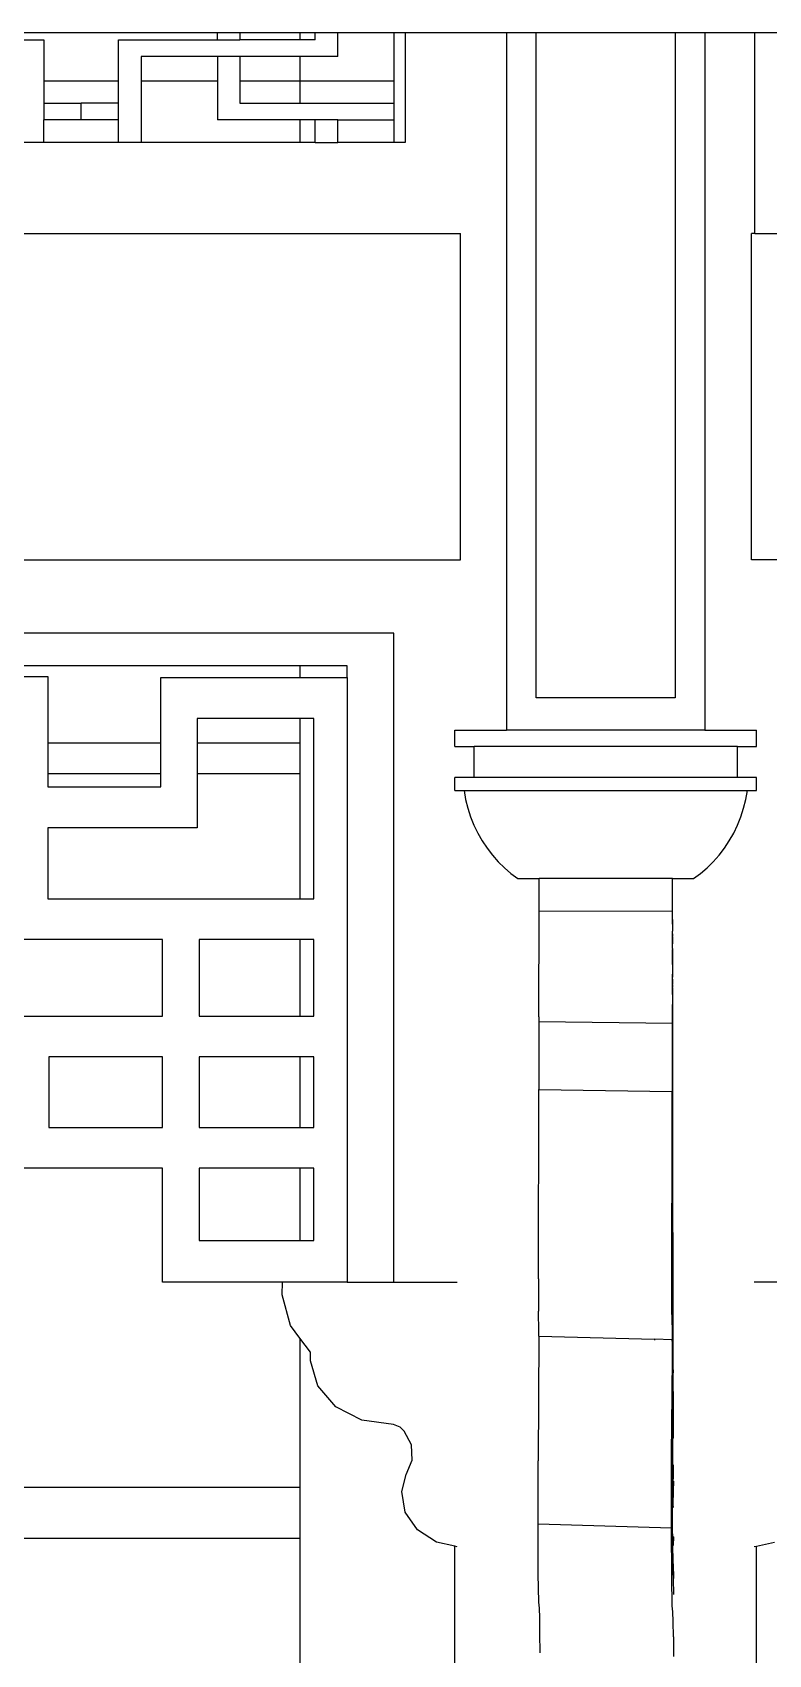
# Model space of a CAD drawing. Extents: x -24961 to 905641, y -154323 to 635957.
# Drawn here: x 418016 to 418738, y -117166 to -115574 of the extents above; entities that cross this region are included whole.
import ezdxf

# ---------------------------------------------------------------- set-up
doc = ezdxf.new("R2010")
doc.units = 0
doc.header["$LTSCALE"] = 1000
doc.header["$MEASUREMENT"] = 0
doc.layers.add('窗', color=154, linetype='Continuous')

msp = doc.modelspace()

# ---------------------------------------------------------------- linework, layer by layer
for p, q in [((417929.8, -115574.5), (418197.2, -115574.5)), ((417929.8, -115581.6), (418026.8, -115581.6)), ((418026.8, -115581.6), (418026.8, -115621.9)), ((418100.3, -115581.6), (418197.2, -115581.6)), ((418100.3, -115621.9), (418100.3, -115581.6)), ((418197.2, -115581.6), (418197.2, -115574.5)), ((418197.2, -115574.5), (418219.3, -115574.5)), ((418197.2, -115581.6), (418219.3, -115581.6)), ((418219.3, -115574.5), (418219.3, -115581.6)), ((418219.3, -115574.5), (418278.2, -115574.5)), ((418278.2, -115581.6), (418219.3, -115581.6)), ((418278.2, -115574.5), (418278.2, -115581.6)), ((418278.2, -115574.5), (418293.2, -115574.5)), ((418293.2, -115581.6), (418278.2, -115581.6)), ((418293.2, -115581.6), (418293.2, -115574.5)), ((418293.2, -115574.5), (418315.3, -115574.5)), ((418315.3, -115598.1), (418315.3, -115574.5)), ((418315.3, -115574.5), (418370.8, -115574.5)), ((418370.8, -115621.9), (418370.8, -115574.5)), ((418370.8, -115574.5), (418381.4, -115574.5)), ((418381.4, -115574.5), (418381.4, -115682.4)), ((418381.4, -115574.5), (418480.9, -115574.5)), ((418480.9, -115574.5), (418510.1, -115574.5)), ((418480.9, -115574.5), (418480.9, -116259.1)), ((418510.1, -116227.5), (418510.1, -115574.5)), ((418510.1, -115574.5), (418646.4, -115574.5)), ((418646.4, -115574.5), (418646.4, -116227.5)), ((418646.4, -115574.5), (418675.6, -115574.5)), ((418675.6, -115574.5), (418724.4, -115574.5)), ((418675.6, -115574.5), (418675.6, -116259.1)), ((418724.4, -115771.9), (418724.4, -115574.5)), ((418724.4, -115574.5), (418780, -115574.5)), ((418197.2, -115598.1), (418122.4, -115598.1)), ((418122.4, -115598.1), (418122.4, -115621.9)), ((418219.3, -115598.1), (418197.2, -115598.1)), ((418197.2, -115598.1), (418197.2, -115621.9)), ((418278.2, -115598.1), (418219.3, -115598.1)), ((418219.3, -115598.1), (418219.3, -115621.9)), ((418315.3, -115598.1), (418278.2, -115598.1)), ((418278.2, -115598.1), (418278.2, -115621.9)), ((418026.8, -115621.9), (418100.3, -115621.9)), ((418026.8, -115621.9), (418026.8, -115643.7)), ((418100.3, -115643.7), (418100.3, -115621.9)), ((418122.4, -115621.9), (418197.2, -115621.9)), ((418122.4, -115621.9), (418122.4, -115682.4)), ((418197.2, -115621.9), (418197.2, -115660.2)), ((418219.3, -115621.9), (418278.2, -115621.9)), ((418219.3, -115621.9), (418219.3, -115643.7)), ((418278.2, -115621.9), (418370.8, -115621.9)), ((418278.2, -115621.9), (418278.2, -115643.7)), ((418370.8, -115643.7), (418370.8, -115621.9)), ((418026.8, -115643.7), (418026.8, -115660.2)), ((418026.8, -115643.7), (418063.5, -115643.7)), ((418100.3, -115643.7), (418063.5, -115643.7)), ((418063.5, -115660.2), (418063.5, -115643.7)), ((418100.3, -115660.2), (418100.3, -115643.7)), ((418219.3, -115643.7), (418278.2, -115643.7)), ((418278.2, -115643.7), (418370.8, -115643.7)), ((418370.8, -115660.2), (418370.8, -115643.7)), ((418026.8, -115682.4), (418026.8, -115660.2)), ((418063.5, -115660.2), (418026.8, -115660.2)), ((418100.3, -115660.2), (418063.5, -115660.2)), ((418100.3, -115682.4), (418100.3, -115660.2)), ((418278.2, -115660.2), (418197.2, -115660.2)), ((418278.2, -115660.2), (418278.2, -115682.4)), ((418293.2, -115660.2), (418278.2, -115660.2)), ((418293.2, -115682.4), (418293.2, -115660.2)), ((418315.3, -115660.2), (418293.2, -115660.2)), ((418315.3, -115660.2), (418370.8, -115660.2)), ((418315.3, -115682.4), (418315.3, -115660.2)), ((418370.8, -115682.4), (418370.8, -115660.2)), ((418026.8, -115682.4), (418004.7, -115682.4)), ((418100.3, -115682.4), (418026.8, -115682.4)), ((418122.4, -115682.4), (418100.3, -115682.4)), ((418278.2, -115682.4), (418122.4, -115682.4)), ((418293.2, -115682.4), (418278.2, -115682.4)), ((418293.2, -115682.4), (418315.3, -115682.4)), ((418370.8, -115682.4), (418315.3, -115682.4)), ((418381.4, -115682.4), (418370.8, -115682.4)), ((414474.4, -115771.9), (418435.7, -115771.9)), ((418435.7, -116091.9), (418435.7, -115771.9)), ((418721.2, -116091.9), (418721.2, -115771.9)), ((418724.4, -115771.9), (418721.2, -115771.9)), ((418724.4, -115771.9), (422685.7, -115771.9)), ((416453.2, -116091.9), (418435.7, -116091.9)), ((420703.2, -116091.9), (418721.2, -116091.9)), ((418370.4, -116163.9), (416453.2, -116163.9)), ((418370.4, -116800.6), (418370.4, -116163.9)), ((418278.2, -116195.9), (416666.8, -116195.9)), ((417676.2, -116206.6), (418030.8, -116206.6)), ((418030.8, -116206.6), (418030.8, -116271.9)), ((418141.6, -116207.5), (418278.2, -116207.5)), ((418141.6, -116271.9), (418141.6, -116207.5)), ((418278.2, -116195.9), (418278.2, -116207.5)), ((418324.5, -116195.9), (418278.2, -116195.9)), ((418278.2, -116207.5), (418324.5, -116207.5)), ((418324.5, -116207.5), (418324.5, -116195.9)), ((418324.5, -116207.5), (418324.5, -116800.6)), ((418646.4, -116227.5), (418510.1, -116227.5)), ((418278.2, -116247.5), (418177.5, -116247.5)), ((418177.5, -116247.5), (418177.5, -116271.9)), ((418291.9, -116247.5), (418278.2, -116247.5)), ((418278.2, -116247.5), (418278.2, -116271.9)), ((418291.9, -116424.6), (418291.9, -116247.5)), ((418141.6, -116271.9), (418030.8, -116271.9)), ((418030.8, -116271.9), (418030.8, -116301.9)), ((418141.6, -116301.9), (418141.6, -116271.9)), ((418278.2, -116271.9), (418177.5, -116271.9)), ((418177.5, -116271.9), (418177.5, -116301.9)), ((418278.2, -116271.9), (418278.2, -116301.9)), ((418430.3, -116275.1), (418430.3, -116259.1)), ((418430.3, -116259.1), (418480.9, -116259.1)), ((418675.6, -116259.1), (418480.9, -116259.1)), ((418675.6, -116259.1), (418726.2, -116259.1)), ((418726.2, -116275.1), (418726.2, -116259.1)), ((418430.3, -116275.1), (418449.1, -116275.1)), ((418449.1, -116305.5), (418449.1, -116275.1)), ((418707.4, -116275.1), (418449.1, -116275.1)), ((418707.4, -116305.5), (418707.4, -116275.1)), ((418707.4, -116275.1), (418726.2, -116275.1)), ((418141.6, -116301.9), (418030.8, -116301.9)), ((418030.8, -116301.9), (418030.8, -116314.8)), ((418141.6, -116314.8), (418141.6, -116301.9)), ((418278.2, -116301.9), (418177.5, -116301.9)), ((418177.5, -116301.9), (418177.5, -116354.8)), ((418278.2, -116301.9), (418278.2, -116424.6)), ((418449.1, -116305.5), (418430.3, -116305.5)), ((418430.3, -116318.3), (418430.3, -116305.5)), ((418707.4, -116305.5), (418449.1, -116305.5)), ((418726.2, -116305.5), (418707.4, -116305.5)), ((418726.2, -116318.3), (418726.2, -116305.5)), ((418030.8, -116314.8), (418141.6, -116314.8)), ((418430.3, -116318.3), (418439.2, -116318.3)), ((418439.2, -116318.3), (418440.8, -116327)), ((418439.2, -116318.3), (418717.2, -116318.3)), ((418715.7, -116327), (418717.2, -116318.3)), ((418717.2, -116318.3), (418726.2, -116318.3)), ((418440.8, -116327), (418443, -116335.6)), ((418443, -116335.6), (418445.7, -116344)), ((418710.8, -116344), (418713.5, -116335.6)), ((418713.5, -116335.6), (418715.7, -116327)), ((418445.7, -116344), (418448.9, -116352.2)), ((418448.9, -116352.2), (418452.7, -116360.1)), ((418703.8, -116360.1), (418707.5, -116352.2)), ((418707.5, -116352.2), (418710.8, -116344)), ((418030.8, -116354.8), (418030.8, -116424.6)), ((418177.5, -116354.8), (418030.8, -116354.8)), ((418452.7, -116360.1), (418457, -116367.7)), ((418457, -116367.7), (418461.8, -116374.9)), ((418694.7, -116374.9), (418699.5, -116367.7)), ((418699.5, -116367.7), (418703.8, -116360.1)), ((418461.8, -116374.9), (418467, -116381.8)), ((418467, -116381.8), (418472.7, -116388.2)), ((418683.8, -116388.2), (418689.5, -116381.8)), ((418689.5, -116381.8), (418694.7, -116374.9)), ((418472.7, -116388.2), (418478.8, -116394.2)), ((418478.8, -116394.2), (418485.2, -116399.7)), ((418485.2, -116399.7), (418492, -116404.7)), ((418664.4, -116404.7), (418671.2, -116399.7)), ((418671.2, -116399.7), (418677.7, -116394.2)), ((418677.7, -116394.2), (418683.8, -116388.2)), ((418492, -116404.7), (418512.8, -116404.7)), ((418643.7, -116404.7), (418512.8, -116404.7)), ((418512.8, -116436.6), (418512.8, -116404.7)), ((418643.7, -116404.7), (418664.4, -116404.7)), ((418643.7, -116435.9), (418643.7, -116404.7)), ((418030.8, -116424.6), (418278.2, -116424.6)), ((418278.2, -116424.6), (418291.9, -116424.6)), ((418512.7, -116540.5), (418512.8, -116436.6)), ((418643.7, -116437), (418512.8, -116436.6)), ((418643.7, -116436.7), (418643.7, -116435.9)), ((418643.7, -116437), (418643.7, -116436.7)), ((418643.7, -116444.8), (418643.7, -116437)), ((418643.7, -116444.8), (418643.7, -116445.1)), ((418643.7, -116445.1), (418643.7, -116455.2)), ((418643.7, -116449.5), (418643.7, -116445.1)), ((418143.4, -116464.6), (417994.9, -116464.6)), ((418143.4, -116539.6), (418143.4, -116464.6)), ((418179.4, -116464.6), (418179.4, -116539.6)), ((418278.2, -116464.6), (418179.4, -116464.6)), ((418278.2, -116464.6), (418278.2, -116539.6)), ((418291.9, -116464.6), (418278.2, -116464.6)), ((418291.9, -116539.6), (418291.9, -116464.6)), ((418643.7, -116449.5), (418643.7, -116456.3)), ((418643.7, -116455.3), (418643.7, -116455.2)), ((418643.7, -116455.3), (418643.7, -116456.3)), ((418643.7, -116456.3), (418643.7, -116456.3)), ((418643.7, -116457.1), (418643.7, -116456.3)), ((418643.7, -116458.3), (418643.7, -116456.3)), ((418643.7, -116458.9), (418643.7, -116457.1)), ((418643.7, -116458.5), (418643.7, -116458.3)), ((418643.7, -116458.9), (418643.7, -116458.5)), ((418643.7, -116458.9), (418643.7, -116458.9)), ((418643.7, -116458.9), (418643.7, -116461.7)), ((418643.7, -116461.7), (418643.7, -116458.9)), ((418643.7, -116461.7), (418643.7, -116461.7)), ((418643.7, -116468.7), (418643.7, -116461.7)), ((418643.7, -116462.3), (418643.7, -116461.7)), ((418643.7, -116462.3), (418643.7, -116468.7)), ((418643.6, -116473.2), (418643.7, -116471.2)), ((418643.6, -116473.2), (418643.7, -116473.2)), ((418643.6, -116473.2), (418643.7, -116474.4)), ((418643.6, -116480), (418643.7, -116474.4)), ((418643.6, -116480), (418643.7, -116480)), ((418643.7, -116482.3), (418643.6, -116480)), ((418643.7, -116468.7), (418643.7, -116468.7)), ((418643.7, -116473.2), (418643.7, -116468.7)), ((418643.7, -116469.2), (418643.7, -116468.7)), ((418643.7, -116471.2), (418643.7, -116469.2)), ((418643.7, -116473.2), (418643.7, -116474.9)), ((418643.7, -116474.9), (418643.7, -116480)), ((418643.7, -116480), (418643.7, -116486.8)), ((418643.6, -116486.3), (418643.7, -116484.9)), ((418643.6, -116486.8), (418643.6, -116486.3)), ((418643.6, -116486.8), (418643.7, -116486.8)), ((418643.7, -116486.8), (418643.6, -116486.8)), ((418643.6, -116489.2), (418643.6, -116497.6)), ((418643.7, -116489.2), (418643.6, -116489.2)), ((418643.7, -116483.7), (418643.7, -116482.3)), ((418643.7, -116484.9), (418643.7, -116483.7)), ((418643.7, -116489.2), (418643.7, -116486.8)), ((418643.7, -116486.8), (418643.7, -116494.8)), ((418643.7, -116494.8), (418643.7, -116495)), ((418643.7, -116495), (418643.7, -116497.6)), ((418643.7, -116495), (418643.7, -116498.4)), ((418643.7, -116497.6), (418643.6, -116497.6)), ((418643.6, -116497.6), (418643.6, -116498.4)), ((418643.7, -116498.4), (418643.6, -116498.4)), ((418643.6, -116498.4), (418643.6, -116500)), ((418643.6, -116500), (418643.7, -116500)), ((418643.6, -116501.5), (418643.6, -116500)), ((418643.7, -116500), (418643.6, -116501.5)), ((418643.6, -116503.5), (418643.6, -116501.5)), ((418643.6, -116503.5), (418643.6, -116503.7)), ((418643.7, -116503.7), (418643.6, -116503.7)), ((418643.6, -116503.7), (418643.6, -116508.4)), ((418643.7, -116503.7), (418643.6, -116508.4)), ((418643.6, -116510.1), (418643.6, -116508.4)), ((418643.6, -116510.1), (418643.7, -116510.4)), ((418643.6, -116511.7), (418643.7, -116510.4)), ((418643.7, -116510.4), (418643.6, -116511.7)), ((418643.6, -116511.7), (418643.6, -116511.7)), ((418643.6, -116512.1), (418643.6, -116511.7)), ((418643.6, -116512.1), (418643.6, -116511.7)), ((418643.6, -116513.2), (418643.6, -116512.1)), ((418643.7, -116497.6), (418643.7, -116500)), ((418643.7, -116498.9), (418643.7, -116498.4)), ((418643.7, -116500), (418643.7, -116498.9)), ((418643.7, -116500.8), (418643.7, -116500)), ((418643.7, -116500), (418643.7, -116500)), ((418643.7, -116503.7), (418643.7, -116500)), ((418643.7, -116503.7), (418643.7, -116500.8)), ((418643.7, -116503.7), (418643.7, -116503.7)), ((418643.7, -116508.9), (418643.7, -116503.7)), ((418643.7, -116508.9), (418643.7, -116503.7)), ((418643.7, -116508.9), (418643.7, -116506.4)), ((418643.7, -116508.9), (418643.7, -116510.8)), ((418643.7, -116510.8), (418643.7, -116511.2)), ((418643.7, -116511.4), (418643.7, -116511.2)), ((418643.7, -116512), (418643.7, -116511.4)), ((418643.7, -116517), (418643.7, -116512)), ((418643.8, -116512.4), (418643.7, -116512)), ((418643.8, -116512.4), (418643.7, -116517)), ((418643.6, -116517), (418643.6, -116513.2)), ((418643.6, -116513.2), (418643.7, -116517)), ((418643.6, -116518.6), (418643.6, -116517)), ((418643.6, -116517), (418643.7, -116517)), ((418643.6, -116518.6), (418643.6, -116520.7)), ((418643.6, -116518.6), (418643.7, -116518.6)), ((418643.6, -116520.7), (418643.6, -116521)), ((418643.6, -116521), (418643.6, -116525.9)), ((418643.6, -116525.9), (418643.6, -116530.1)), ((418643.7, -116517), (418643.7, -116517)), ((418643.7, -116518.6), (418643.7, -116517)), ((418643.7, -116517), (418643.7, -116518.6)), ((418643.7, -116518.6), (418643.7, -116521.8)), ((418643.7, -116518.6), (418643.7, -116518.6)), ((418643.7, -116518.6), (418643.7, -116530.6)), ((418643.7, -116521.8), (418643.8, -116528.3)), ((418643.7, -116530.6), (418643.8, -116528.3)), ((417877.9, -116539.6), (418143.4, -116539.6)), ((418179.4, -116539.6), (418278.2, -116539.6)), ((418278.2, -116539.6), (418291.9, -116539.6)), ((418512.7, -116540.5), (418512.7, -116545.4)), ((418643.6, -116530.1), (418643.6, -116530.6)), ((418643.6, -116531.3), (418643.6, -116530.6)), ((418643.6, -116530.6), (418643.7, -116530.6)), ((418643.6, -116534.7), (418643.6, -116531.3)), ((418643.6, -116535.4), (418643.6, -116534.7)), ((418643.6, -116541.9), (418643.6, -116535.4)), ((418643.6, -116546.9), (418643.6, -116541.9)), ((418643.7, -116530.6), (418643.7, -116530.6)), ((418643.7, -116530.6), (418643.7, -116551.8)), ((418643.7, -116534), (418643.7, -116530.6)), ((418643.8, -116565.4), (418643.7, -116534)), ((418643.7, -116579.1), (418643.7, -116534)), ((418512.7, -116545.4), (418512.6, -116611.6)), ((418643.6, -116546.9), (418512.7, -116545.4)), ((418643.6, -116546.9), (418643.6, -116551.8)), ((418643.6, -116551.8), (418643.7, -116551.8)), ((418643.6, -116551.8), (418643.6, -116569.9)), ((418643.6, -116583.3), (418643.7, -116551.8)), ((418643.7, -116551.8), (418643.7, -116556.1)), ((418643.7, -116579.1), (418643.7, -116556.1)), ((418643.6, -116569.9), (418643.5, -116613.6)), ((418643.6, -116569.9), (418643.6, -116587.8)), ((418643.8, -116603.5), (418643.8, -116565.4)), ((418644.1, -116722.4), (418643.8, -116565.4)), ((418031.7, -116579.6), (418031.7, -116648.9)), ((418143.4, -116579.6), (418031.7, -116579.6)), ((418143.4, -116648.9), (418143.4, -116579.6)), ((418179.4, -116579.6), (418179.4, -116648.9)), ((418278.2, -116579.6), (418179.4, -116579.6)), ((418278.2, -116579.6), (418278.2, -116648.9)), ((418291.9, -116579.6), (418278.2, -116579.6)), ((418291.9, -116648.9), (418291.9, -116579.6)), ((418643.6, -116583.3), (418643.6, -116587.8)), ((418643.6, -116587.8), (418643.6, -116589)), ((418643.6, -116587.8), (418643.6, -116587.8)), ((418643.6, -116587.8), (418643.6, -116589)), ((418643.6, -116589), (418643.6, -116589.4)), ((418643.6, -116589.4), (418643.6, -116592.5)), ((418643.8, -116603.5), (418643.7, -116579.1)), ((418643.7, -116592.5), (418643.6, -116592.5)), ((418643.6, -116592.5), (418643.6, -116592.5)), ((418643.6, -116592.5), (418643.6, -116592.8)), ((418643.6, -116592.8), (418643.6, -116598.7)), ((418643.7, -116596.6), (418643.6, -116608.3)), ((418643.6, -116600.4), (418643.6, -116598.7)), ((418643.6, -116603.2), (418643.6, -116600.4)), ((418643.6, -116603.5), (418643.6, -116603.2)), ((418643.6, -116603.5), (418643.7, -116603.5)), ((418643.6, -116608.3), (418643.6, -116603.5)), ((418643.6, -116608.3), (418643.6, -116608.3)), ((418643.6, -116608.3), (418643.7, -116608.3)), ((418643.6, -116608.3), (418643.6, -116609.4)), ((418643.6, -116611.7), (418643.7, -116608.3)), ((418643.6, -116609.8), (418643.6, -116608.3)), ((418643.7, -116600.9), (418643.7, -116592.5)), ((418643.7, -116592.5), (418643.7, -116596.6)), ((418643.7, -116603.5), (418643.7, -116600.9)), ((418643.7, -116603.5), (418643.8, -116603.5)), ((418643.7, -116613.4), (418643.7, -116603.5)), ((418643.7, -116608.3), (418643.7, -116613.4)), ((418643.8, -116603.5), (418643.8, -116603.5)), ((418643.8, -116614.4), (418643.8, -116603.5)), ((418643.9, -116666.8), (418643.8, -116603.5)), ((418512.3, -116797.6), (418512.6, -116611.6)), ((418512.6, -116611.6), (418643.5, -116613.6)), ((418643.5, -116632.7), (418643.5, -116613.6)), ((418643.6, -116609.4), (418643.6, -116611.7)), ((418643.6, -116611.7), (418643.6, -116609.8)), ((418643.6, -116611.7), (418643.6, -116611.8)), ((418643.6, -116611.7), (418643.6, -116611.7)), ((418643.6, -116614.4), (418643.6, -116611.7)), ((418643.7, -116612), (418643.6, -116611.8)), ((418643.7, -116612), (418643.6, -116612.1)), ((418643.7, -116614.4), (418643.6, -116612.1)), ((418643.6, -116614), (418643.6, -116612.1)), ((418643.6, -116614.4), (418643.6, -116614)), ((418643.6, -116614.4), (418643.6, -116614.4)), ((418643.6, -116614.4), (418643.7, -116614.4)), ((418643.7, -116614.8), (418643.6, -116614.4)), ((418643.6, -116614.4), (418643.6, -116616.7)), ((418643.6, -116615.3), (418643.7, -116614.8)), ((418643.7, -116616.7), (418643.6, -116615.3)), ((418643.6, -116616.7), (418643.6, -116615.3)), ((418643.6, -116616.7), (418643.6, -116616.7)), ((418643.6, -116616.7), (418643.7, -116616.7)), ((418643.6, -116616.7), (418643.6, -116617)), ((418643.6, -116616.7), (418643.6, -116622.8)), ((418643.6, -116617), (418643.7, -116617)), ((418643.6, -116617), (418643.6, -116622.8)), ((418643.6, -116622.8), (418643.6, -116622.8)), ((418643.6, -116622.8), (418643.7, -116622.9)), ((418643.6, -116622.8), (418643.6, -116624.4)), ((418643.6, -116622.8), (418643.6, -116624.7)), ((418643.7, -116624.3), (418643.6, -116625.7)), ((418643.7, -116613.4), (418643.7, -116614.4)), ((418643.7, -116614.8), (418643.7, -116614.4)), ((418643.7, -116616.7), (418643.7, -116614.4)), ((418643.7, -116614.4), (418643.7, -116614.4)), ((418643.7, -116614.4), (418643.8, -116614.4)), ((418643.8, -116620), (418643.7, -116616.7)), ((418643.7, -116616.8), (418643.7, -116616.7)), ((418643.7, -116616.7), (418643.7, -116616.7)), ((418643.7, -116616.7), (418643.8, -116616.7)), ((418643.7, -116617), (418643.7, -116616.8)), ((418643.8, -116620), (418643.7, -116626.2)), ((418643.7, -116622.9), (418643.7, -116623.4)), ((418643.7, -116623.4), (418643.7, -116624.1)), ((418643.7, -116624.1), (418643.7, -116624.3)), ((418643.7, -116624.3), (418643.7, -116628.1)), ((418643.7, -116628.4), (418643.7, -116624.3)), ((418643.8, -116614.8), (418643.8, -116614.4)), ((418643.8, -116616.7), (418643.8, -116614.8)), ((418643.8, -116614.8), (418643.8, -116616.7)), ((418643.8, -116622), (418643.8, -116616.7)), ((418643.8, -116622), (418643.8, -116620)), ((418643.8, -116629.4), (418643.8, -116622)), ((418643.5, -116632.7), (418643.4, -116643)), ((418643.6, -116631.2), (418643.5, -116631.2)), ((418643.5, -116643), (418643.5, -116632.7)), ((418643.6, -116633.2), (418643.5, -116633.2)), ((418643.6, -116624.7), (418643.6, -116624.4)), ((418643.6, -116624.7), (418643.6, -116624.7)), ((418643.6, -116624.7), (418643.6, -116624.7)), ((418643.6, -116624.9), (418643.6, -116624.7)), ((418643.6, -116624.7), (418643.6, -116626.7)), ((418643.6, -116625.7), (418643.6, -116624.9)), ((418643.6, -116625.8), (418643.6, -116625.7)), ((418643.6, -116625.9), (418643.6, -116625.8)), ((418643.6, -116626.1), (418643.6, -116625.9)), ((418643.6, -116626.5), (418643.6, -116626.1)), ((418643.6, -116626.5), (418643.6, -116627.9)), ((418643.6, -116626.7), (418643.6, -116627.9)), ((418643.6, -116627.9), (418643.6, -116628.4)), ((418643.6, -116628.4), (418643.7, -116628.4)), ((418643.6, -116628.4), (418643.6, -116628.8)), ((418643.7, -116628.4), (418643.6, -116628.9)), ((418643.6, -116628.8), (418643.6, -116630.5)), ((418643.6, -116628.9), (418643.6, -116628.8)), ((418643.6, -116630.5), (418643.6, -116628.9)), ((418643.6, -116630.5), (418643.6, -116630.7)), ((418643.6, -116631), (418643.6, -116630.7)), ((418643.6, -116630.7), (418643.6, -116631)), ((418643.6, -116631.2), (418643.6, -116631)), ((418643.6, -116631), (418643.7, -116631.2)), ((418643.6, -116631), (418643.6, -116631.2)), ((418643.6, -116631.2), (418643.6, -116631)), ((418643.7, -116631.2), (418643.6, -116631.2)), ((418643.6, -116631.7), (418643.6, -116631.2)), ((418643.6, -116633.2), (418643.6, -116631.2)), ((418643.7, -116631.3), (418643.6, -116631.7)), ((418643.6, -116631.7), (418643.6, -116631.7)), ((418643.6, -116632.5), (418643.6, -116631.7)), ((418643.6, -116631.7), (418643.6, -116632.5)), ((418643.6, -116632.5), (418643.6, -116632.9)), ((418643.6, -116632.9), (418643.6, -116633.2)), ((418643.6, -116633.2), (418643.7, -116633.4)), ((418643.6, -116643), (418643.6, -116633.2)), ((418643.7, -116635.4), (418643.6, -116637.9)), ((418643.6, -116637.9), (418643.7, -116637.9)), ((418643.6, -116637.9), (418643.6, -116638)), ((418643.6, -116638), (418643.7, -116638)), ((418643.6, -116640.6), (418643.7, -116638)), ((418643.6, -116638), (418643.6, -116642.4)), ((418643.7, -116626.2), (418643.7, -116628.4)), ((418643.7, -116628.1), (418643.7, -116628.4)), ((418643.7, -116628.4), (418643.7, -116628.4)), ((418643.7, -116631.2), (418643.7, -116628.4)), ((418643.7, -116631.2), (418643.7, -116631.3)), ((418643.8, -116643.7), (418643.7, -116631.2)), ((418643.7, -116631.2), (418643.7, -116631.2)), ((418643.7, -116633.4), (418643.7, -116635.4)), ((418643.7, -116635.4), (418643.7, -116637)), ((418643.7, -116637), (418643.7, -116637.9)), ((418643.7, -116637.9), (418643.7, -116638)), ((418643.7, -116637.9), (418643.7, -116637.9)), ((418643.8, -116629.4), (418643.8, -116629.5)), ((418643.8, -116631.2), (418643.8, -116629.5)), ((418031.7, -116648.9), (418143.4, -116648.9)), ((418179.4, -116648.9), (418278.2, -116648.9)), ((418278.2, -116648.9), (418291.9, -116648.9)), ((418643.2, -116832.6), (418643.5, -116645.1)), ((418643.2, -116800.8), (418643.4, -116645.1)), ((418643.5, -116643), (418643.4, -116643)), ((418643.4, -116643), (418643.4, -116645.1)), ((418643.5, -116645.1), (418643.4, -116645.1)), ((418643.6, -116643), (418643.5, -116643)), ((418643.5, -116645.1), (418643.5, -116643)), ((418643.6, -116645.1), (418643.5, -116645.1)), ((418643.5, -116647.4), (418643.6, -116645.1)), ((418643.5, -116647.4), (418643.5, -116647.4)), ((418643.6, -116652.5), (418643.5, -116647.4)), ((418643.6, -116652.5), (418643.5, -116652.5)), ((418643.6, -116640.6), (418643.7, -116641.1)), ((418643.6, -116642.4), (418643.7, -116641.1)), ((418643.6, -116642.4), (418643.7, -116642.4)), ((418643.6, -116642.4), (418643.6, -116643)), ((418643.6, -116643), (418643.6, -116642.4)), ((418643.6, -116643), (418643.6, -116643)), ((418643.6, -116643.8), (418643.6, -116643)), ((418643.6, -116643), (418643.6, -116645.1)), ((418643.6, -116643.8), (418643.7, -116643.8)), ((418643.6, -116644.5), (418643.6, -116643.8)), ((418643.6, -116644.7), (418643.6, -116644.5)), ((418643.6, -116644.7), (418643.6, -116645.1)), ((418643.6, -116644.7), (418643.6, -116645.1)), ((418643.6, -116645.1), (418643.6, -116645.1)), ((418643.6, -116645.1), (418643.6, -116647.4)), ((418643.6, -116647.4), (418643.6, -116645.1)), ((418643.6, -116645.1), (418643.6, -116650.1)), ((418643.7, -116647.4), (418643.6, -116647.4)), ((418643.6, -116649.6), (418643.6, -116647.4)), ((418643.6, -116649.6), (418643.7, -116649.6)), ((418643.6, -116650.1), (418643.6, -116649.6)), ((418643.6, -116650.1), (418643.7, -116649.6)), ((418643.6, -116650.1), (418643.6, -116650.1)), ((418643.7, -116651.4), (418643.6, -116650.1)), ((418643.6, -116651.6), (418643.6, -116650.1)), ((418643.6, -116651.6), (418643.7, -116651.6)), ((418643.6, -116652.5), (418643.6, -116651.6)), ((418643.7, -116652.5), (418643.6, -116652.5)), ((418643.7, -116652.5), (418643.6, -116654)), ((418643.6, -116654), (418643.6, -116652.5)), ((418643.6, -116658.4), (418643.6, -116652.5)), ((418643.6, -116654), (418643.6, -116654)), ((418643.6, -116654), (418643.6, -116655.3)), ((418643.6, -116655.3), (418643.6, -116654)), ((418643.6, -116655.3), (418643.6, -116655.4)), ((418643.6, -116655.3), (418643.8, -116655.3)), ((418643.6, -116655.4), (418643.6, -116656.6)), ((418643.6, -116656.6), (418643.6, -116655.4)), ((418643.7, -116641.1), (418643.7, -116642.4)), ((418643.7, -116642.7), (418643.7, -116642.4)), ((418643.7, -116643.2), (418643.7, -116642.7)), ((418643.7, -116643.2), (418643.7, -116643.8)), ((418643.7, -116643.8), (418643.7, -116646)), ((418643.7, -116646), (418643.7, -116647.4)), ((418643.8, -116647.4), (418643.7, -116647.4)), ((418643.7, -116647.4), (418643.7, -116649.6)), ((418643.7, -116649.6), (418643.7, -116651.4)), ((418643.7, -116649.6), (418643.8, -116649.6)), ((418643.7, -116651.4), (418643.7, -116651.6)), ((418643.7, -116651.6), (418643.7, -116652.1)), ((418643.7, -116651.6), (418643.8, -116651.6)), ((418643.7, -116652.5), (418643.7, -116652.1)), ((418643.8, -116647.2), (418643.8, -116643.7)), ((418643.8, -116647.4), (418643.8, -116647.2)), ((418643.8, -116647.4), (418643.8, -116648.1)), ((418643.8, -116649.4), (418643.8, -116647.4)), ((418643.8, -116648.3), (418643.8, -116648.1)), ((418643.8, -116648.3), (418643.8, -116649.4)), ((418643.8, -116648.3), (418643.8, -116651.6)), ((418643.8, -116649.6), (418643.8, -116649.4)), ((418643.8, -116649.6), (418643.8, -116650.5)), ((418643.8, -116650.5), (418643.8, -116651.6)), ((418643.8, -116654.4), (418643.8, -116651.6)), ((418643.8, -116651.6), (418643.8, -116654)), ((418643.8, -116651.6), (418643.8, -116651.6)), ((418643.8, -116654), (418643.8, -116655.3)), ((418643.8, -116655.3), (418643.8, -116654.4)), ((418643.8, -116655.3), (418643.8, -116655.8)), ((418643.8, -116655.8), (418643.8, -116655.9)), ((418643.8, -116655.9), (418643.8, -116657.3)), ((418643.6, -116658.4), (418643.5, -116658.4)), ((418643.5, -116662.6), (418643.6, -116658.4)), ((418643.5, -116662.6), (418643.5, -116673.5)), ((418643.6, -116656.6), (418643.6, -116656.6)), ((418643.6, -116656.6), (418643.6, -116658.3)), ((418643.6, -116656.6), (418643.7, -116658.3)), ((418643.6, -116658.3), (418643.6, -116658.4)), ((418643.6, -116658.3), (418643.7, -116658.3)), ((418643.6, -116658.4), (418643.6, -116661.4)), ((418643.6, -116669.1), (418643.6, -116661.4)), ((418643.6, -116673.5), (418643.6, -116669.1)), ((418643.6, -116669.1), (418643.6, -116675.3)), ((418643.7, -116658.3), (418643.8, -116658.3)), ((418643.7, -116676.5), (418643.7, -116658.3)), ((418643.8, -116657.3), (418643.8, -116657.4)), ((418643.8, -116657.4), (418643.8, -116658.3)), ((418643.8, -116658.3), (418643.8, -116657.4)), ((418643.8, -116659.7), (418643.8, -116658.3)), ((418643.8, -116658.3), (418643.8, -116658.3)), ((418643.8, -116662.4), (418643.8, -116659.7)), ((418643.8, -116664), (418643.8, -116662.4)), ((418643.8, -116664), (418643.8, -116665)), ((418643.8, -116669.1), (418643.8, -116665)), ((418643.8, -116669.1), (418643.8, -116673)), ((418643.9, -116666.8), (418643.9, -116669.7)), ((418643.9, -116669.7), (418643.9, -116675.2)), ((418643.5, -116673.5), (418643.5, -116673.5)), ((418643.6, -116673.7), (418643.5, -116673.5)), ((418643.5, -116673.8), (418643.5, -116673.5)), ((418643.5, -116673.8), (418643.6, -116673.7)), ((418643.5, -116673.8), (418643.5, -116673.8)), ((418643.5, -116676.4), (418643.5, -116673.8)), ((418643.6, -116676.4), (418643.5, -116676.4)), ((418643.5, -116677), (418643.5, -116676.4)), ((418643.5, -116677), (418643.6, -116677)), ((418643.5, -116680.2), (418643.5, -116677)), ((418643.5, -116682.3), (418643.5, -116680.2)), ((418643.5, -116682.3), (418643.6, -116682.3)), ((418643.5, -116684.5), (418643.5, -116682.3)), ((418643.6, -116684.5), (418643.5, -116684.5)), ((418643.5, -116686.3), (418643.5, -116684.5)), ((418643.5, -116686.3), (418643.6, -116686.3)), ((418643.5, -116690.6), (418643.5, -116686.3)), ((418643.6, -116673.7), (418643.6, -116673.5)), ((418643.6, -116676.4), (418643.6, -116675.3)), ((418643.7, -116676.5), (418643.6, -116676.4)), ((418643.6, -116677), (418643.6, -116676.4)), ((418643.6, -116677), (418643.7, -116677)), ((418643.6, -116682.3), (418643.6, -116677)), ((418643.6, -116684.5), (418643.6, -116682.3)), ((418643.6, -116682.3), (418643.7, -116682.3)), ((418643.6, -116685.6), (418643.6, -116684.5)), ((418643.7, -116684.5), (418643.6, -116684.5)), ((418643.6, -116685.6), (418643.6, -116686.3)), ((418643.6, -116686.3), (418643.6, -116690.6)), ((418643.6, -116686.3), (418643.7, -116686.3)), ((418643.7, -116676.5), (418643.7, -116676.5)), ((418643.7, -116676.5), (418643.7, -116677)), ((418643.7, -116677), (418643.7, -116676.5)), ((418643.7, -116679.7), (418643.7, -116677)), ((418643.7, -116677), (418643.7, -116677.6)), ((418643.7, -116677), (418643.7, -116677)), ((418643.7, -116677), (418643.8, -116677)), ((418643.7, -116677), (418643.7, -116682.3)), ((418643.8, -116682.3), (418643.7, -116677.6)), ((418643.7, -116679.7), (418643.7, -116682.3)), ((418643.7, -116682.3), (418643.7, -116684.5)), ((418643.7, -116682.3), (418643.8, -116682.3)), ((418643.7, -116684.5), (418643.7, -116686.3)), ((418643.8, -116684.5), (418643.7, -116684.5)), ((418643.7, -116686.8), (418643.7, -116686.3)), ((418643.7, -116686.3), (418643.8, -116686.3)), ((418643.7, -116689.6), (418643.7, -116686.8)), ((418643.9, -116674.9), (418643.8, -116673)), ((418643.9, -116674.9), (418643.8, -116677)), ((418643.8, -116677), (418643.8, -116679.4)), ((418643.8, -116677), (418643.9, -116677)), ((418643.8, -116679.4), (418643.9, -116682.3)), ((418643.8, -116682.3), (418643.9, -116682.3)), ((418643.8, -116682.3), (418643.8, -116684.5)), ((418643.8, -116684.5), (418643.8, -116684.5)), ((418643.8, -116684.5), (418643.8, -116686.3)), ((418643.8, -116686.3), (418643.8, -116690.9)), ((418643.8, -116686.3), (418643.9, -116686.3)), ((418643.9, -116677), (418643.9, -116674.9)), ((418643.9, -116675.9), (418643.9, -116675.2)), ((418643.9, -116681.4), (418643.9, -116675.9)), ((418643.9, -116675.9), (418643.9, -116677)), ((418643.9, -116684.4), (418643.9, -116681.4)), ((418643.9, -116684.5), (418643.9, -116682.3)), ((418643.9, -116685.1), (418643.9, -116684.4)), ((418643.9, -116685.2), (418643.9, -116684.5)), ((418643.9, -116684.5), (418643.9, -116685.1)), ((418643.9, -116685.1), (418643.9, -116685.2)), ((418643.9, -116685.8), (418643.9, -116685.2)), ((418643.9, -116686.3), (418643.9, -116685.8)), ((418643.9, -116686.3), (418643.9, -116686.5)), ((418643.9, -116686.5), (418643.9, -116687.9)), ((418643.9, -116687.9), (418643.9, -116689.3)), ((418643.9, -116688.9), (418643.9, -116687.9)), ((418143.4, -116688.9), (417995.8, -116688.9)), ((418143.4, -116800.6), (418143.4, -116688.9)), ((418179.4, -116688.9), (418179.4, -116760)), ((418278.2, -116688.9), (418179.4, -116688.9)), ((418278.2, -116688.9), (418278.2, -116760)), ((418291.9, -116688.9), (418278.2, -116688.9)), ((418291.9, -116760), (418291.9, -116688.9)), ((418643.6, -116690.6), (418643.5, -116690.6)), ((418643.5, -116690.9), (418643.5, -116690.6)), ((418643.5, -116690.9), (418643.8, -116690.9)), ((418643.5, -116743.2), (418643.5, -116690.9)), ((418643.6, -116690.6), (418643.7, -116689.6)), ((418643.8, -116690.9), (418643.9, -116690.9)), ((418643.8, -116714.6), (418643.8, -116690.9)), ((418643.9, -116689.3), (418643.9, -116688.9)), ((418643.9, -116689.3), (418643.9, -116690.3)), ((418643.9, -116690.3), (418643.9, -116690.9)), ((418643.9, -116690.9), (418644.1, -116812.5)), ((418643.8, -116714.6), (418643.8, -116738.3)), ((418643.5, -116743.2), (418643.5, -116761.4)), ((418643.8, -116738.3), (418643.7, -116758.4)), ((418179.4, -116760), (418278.2, -116760)), ((418278.2, -116760), (418291.9, -116760)), ((418643.6, -116766.7), (418643.5, -116761.4)), ((418643.7, -116758.4), (418643.6, -116766.7)), ((418643.7, -116768), (418643.7, -116758.4)), ((418643.7, -116768), (418643.6, -116767.9)), ((418643.7, -116773.9), (418643.6, -116773.9)), ((418643.6, -116776.7), (418643.7, -116776.7)), ((418643.8, -116768), (418643.7, -116768.1)), ((418643.7, -116770.5), (418643.7, -116768)), ((418643.7, -116768.1), (418643.7, -116770.5)), ((418643.8, -116770.1), (418643.7, -116768.1)), ((418643.7, -116770.5), (418643.7, -116773.3)), ((418643.7, -116773.9), (418643.7, -116772.9)), ((418643.7, -116773.3), (418643.7, -116773.9)), ((418643.7, -116774.6), (418643.7, -116773.9)), ((418643.7, -116776.7), (418643.7, -116773.9)), ((418643.7, -116774.7), (418643.7, -116774.6)), ((418643.7, -116774.9), (418643.7, -116774.6)), ((418643.7, -116774.7), (418643.8, -116777)), ((418643.7, -116776.7), (418643.7, -116774.7)), ((418643.7, -116774.9), (418643.7, -116776.7)), ((418643.7, -116780), (418643.7, -116776.7)), ((418643.7, -116776.7), (418643.7, -116776.7)), ((418643.7, -116780), (418643.7, -116783.2)), ((418643.7, -116791.5), (418643.7, -116783.2)), ((418643.8, -116774.3), (418643.8, -116770.1)), ((418643.8, -116779.8), (418643.8, -116774.3)), ((418643.8, -116780.4), (418643.8, -116777)), ((418643.8, -116792.6), (418643.8, -116779.8)), ((418643.8, -116780.4), (418643.8, -116788.2)), ((418512.3, -116797.6), (418512.4, -116829.1)), ((418643.8, -116790), (418643.7, -116792.5)), ((418643.7, -116792.5), (418643.7, -116791.5)), ((418643.7, -116791.5), (418643.7, -116792.5)), ((418643.7, -116792.5), (418643.7, -116799.6)), ((418643.7, -116792.5), (418643.7, -116792.5)), ((418643.7, -116792.5), (418643.7, -116792.5)), ((418643.7, -116802.7), (418643.8, -116799.1)), ((418643.8, -116790), (418643.8, -116788.2)), ((418643.8, -116799.1), (418643.8, -116792.6)), ((418261, -116800.6), (418143.4, -116800.6)), ((418260.8, -116813.1), (418261, -116800.6)), ((418268.9, -116843.3), (418260.8, -116813.1)), ((418324.5, -116800.6), (418261, -116800.6)), ((418324.5, -116800.6), (418370.4, -116800.6)), ((418370.4, -116800.6), (418432.5, -116800.6)), ((418643.2, -116800.8), (418643.2, -116832.6)), ((418643.7, -116799.6), (418643.7, -116803)), ((418643.7, -116803), (418643.7, -116802.7)), ((418644.2, -116802.8), (418644.2, -116842.1)), ((418785.9, -116800.6), (418723.9, -116800.6)), ((418512.5, -116849.5), (418512.4, -116829.1)), ((418644, -116826.5), (418643.7, -116928.5)), ((418643.9, -116823.2), (418644, -116823.3)), ((418644, -116826.5), (418643.9, -116826.5)), ((418644, -116826.5), (418644, -116823.3)), ((418278.2, -116855.7), (418268.9, -116843.3)), ((418643.2, -116832.6), (418643.3, -116853)), ((418644.2, -116842.1), (418644.1, -116876.2)), ((418288.5, -116869.3), (418278.2, -116855.7)), ((418512.6, -116853.7), (418512.1, -116976.1)), ((418512.6, -116853.7), (418512.5, -116849.5)), ((418512.6, -116853.7), (418626.1, -116856.8)), ((418626.1, -116856.8), (418626.1, -116857.8)), ((418643.4, -116857.2), (418626.1, -116856.8)), ((418643.4, -116858.7), (418643.1, -116925.8)), ((418643.3, -116853), (418643.4, -116857.2)), ((418643.4, -116858.7), (418643.4, -116857.2)), ((418643.7, -116856.9), (418643.6, -116858.8)), ((418643.7, -116856.9), (418643.6, -116869.6)), ((418643.6, -116858.8), (418643.6, -116869.6)), ((418288.4, -116877.9), (418288.5, -116869.3)), ((418295.7, -116902.6), (418288.4, -116877.9)), ((418643.6, -116869.6), (418643.3, -116916.5)), ((418643.4, -116916.5), (418643.6, -116869.6)), ((418643.6, -116869.6), (418643.6, -116869.6)), ((418644, -116901.5), (418644.1, -116869.6)), ((418644.1, -116869.6), (418644, -116883.2)), ((418644.1, -116869.6), (418644, -116869.6)), ((418644.1, -116876.2), (418644.1, -116886.9)), ((418644, -116883.2), (418643.9, -116912.4)), ((418644.1, -116886.9), (418644, -116902.3)), ((418644.1, -116886.9), (418644.3, -116886.9)), ((418644.2, -116894.6), (418644.1, -116908.6)), ((418644.2, -116894.2), (418644.3, -116886.9)), ((418644.2, -116894.6), (418644.2, -116894.2)), ((418644.3, -116886.9), (418644.4, -116887.7)), ((418644.4, -116887.7), (418644.4, -116889.6)), ((418313.4, -116923.1), (418295.7, -116902.6)), ((418644, -116916.5), (418644, -116901.5)), ((418644, -116902.3), (418644, -116916.5)), ((418644.1, -116916.5), (418644.1, -116908.6)), ((418644.5, -116917.1), (418644.3, -116908)), ((418644.3, -116908), (418644.3, -116908.2)), ((418644.3, -116908.2), (418644.3, -116910.3)), ((418644.3, -116910.3), (418644.3, -116914.1)), ((418338.8, -116936.1), (418313.4, -116923.1)), ((418643.1, -116925.8), (418643.1, -116925.8)), ((418643.1, -116926.1), (418643.1, -116925.8)), ((418643.1, -116926.1), (418643.1, -116926.1)), ((418643.1, -116927.3), (418643.1, -116926.1)), ((418643.2, -116925.8), (418643.3, -116925.8)), ((418643.3, -116926.1), (418643.2, -116926.1)), ((418643.3, -116916.5), (418643.3, -116916.5)), ((418643.3, -116916.5), (418643.4, -116916.5)), ((418643.3, -116916.5), (418643.3, -116925.8)), ((418643.3, -116925.8), (418643.3, -116926.1)), ((418643.3, -116925.8), (418643.4, -116925.8)), ((418643.3, -116926.1), (418643.3, -116927.3)), ((418643.4, -116916.5), (418643.4, -116925.8)), ((418643.4, -116927.3), (418643.4, -116925.8)), ((418643.9, -116912.4), (418643.9, -116916.5)), ((418643.9, -116916.5), (418644, -116916.5)), ((418643.9, -116916.5), (418643.9, -116925.8)), ((418643.9, -116925.8), (418644, -116916.5)), ((418643.9, -116925.8), (418643.9, -116925.8)), ((418643.9, -116925.8), (418643.9, -116927.3)), ((418643.9, -116927.3), (418643.9, -116925.8)), ((418644, -116916.5), (418644.1, -116916.5)), ((418644, -116916.5), (418644, -116916.5)), ((418644, -116916.5), (418644, -116925.8)), ((418644, -116925.8), (418644.1, -116925.8)), ((418644, -116925.8), (418644, -116927.3)), ((418644.1, -116925.8), (418644.1, -116916.5)), ((418644.1, -116927.3), (418644.1, -116925.8)), ((418644.3, -116914.1), (418644.3, -116916.5)), ((418644.3, -116918.4), (418644.3, -116916.5)), ((418644.3, -116916.5), (418644.4, -116916.8)), ((418644.3, -116916.5), (418644.3, -116916.5)), ((418644.3, -116916.5), (418644.3, -116919)), ((418644.3, -116922.1), (418644.3, -116918.4)), ((418644.3, -116919), (418644.3, -116922.1)), ((418644.3, -116922.1), (418644.3, -116924.1)), ((418644.3, -116924.1), (418644.3, -116926.7)), ((418644.3, -116927.3), (418644.3, -116926.7)), ((418644.4, -116916.8), (418644.4, -116922.9)), ((418644.4, -116922.9), (418644.5, -116931.7)), ((418644.4, -116926), (418644.4, -116925.8)), ((418644.4, -116926.7), (418644.4, -116926)), ((418644.5, -116935.1), (418644.4, -116926.7)), ((418644.4, -116926.7), (418644.4, -116934.8)), ((418644.5, -116921.4), (418644.5, -116917.1)), ((418370.1, -116940.4), (418338.8, -116936.1)), ((418376.5, -116943.1), (418370.1, -116940.4)), ((418642.9, -116979.9), (418643.1, -116929.3)), ((418643.1, -116927.3), (418643.1, -116927.3)), ((418643.1, -116929.3), (418643.1, -116927.3)), ((418643.1, -116929.3), (418643.1, -116929.3)), ((418643.2, -116940.5), (418643.1, -116968.5)), ((418643.2, -116927.3), (418643.3, -116927.3)), ((418643.2, -116929.3), (418643.3, -116929.3)), ((418643.2, -116931.4), (418643.3, -116931.4)), ((418643.2, -116931.7), (418643.3, -116931.7)), ((418643.2, -116932.2), (418643.3, -116932.2)), ((418643.3, -116932.2), (418643.2, -116940.5)), ((418643.2, -116940.5), (418643.2, -116940.5)), ((418643.2, -116940.5), (418643.3, -116940.5)), ((418643.2, -116967.3), (418643.3, -116940.5)), ((418643.3, -116927.3), (418643.4, -116927.3)), ((418643.3, -116927.3), (418643.3, -116929.3)), ((418643.3, -116929.3), (418643.4, -116929.3)), ((418643.3, -116929.3), (418643.3, -116931.4)), ((418643.3, -116931.4), (418643.4, -116931.4)), ((418643.3, -116931.4), (418643.3, -116931.7)), ((418643.3, -116931.7), (418643.4, -116931.7)), ((418643.3, -116931.7), (418643.3, -116932.2)), ((418643.3, -116932.2), (418643.4, -116932.2)), ((418643.3, -116940.5), (418643.4, -116932.2)), ((418643.4, -116929.3), (418643.4, -116927.3)), ((418643.4, -116931.4), (418643.4, -116929.3)), ((418643.4, -116931.7), (418643.4, -116931.4)), ((418643.4, -116932.2), (418643.4, -116931.7)), ((418643.6, -116976.5), (418643.7, -116932.2)), ((418643.7, -116929.3), (418643.7, -116928.5)), ((418643.7, -116931.4), (418643.7, -116929.3)), ((418643.7, -116932.2), (418643.7, -116931.4)), ((418643.9, -116927.3), (418643.8, -116950.1)), ((418643.9, -116927.3), (418643.9, -116927.3)), ((418643.9, -116941.1), (418643.9, -116927.3)), ((418643.9, -116968.5), (418643.9, -116941.1)), ((418644, -116927.3), (418644.1, -116927.3)), ((418644, -116927.3), (418644, -116934.2)), ((418644, -116934.2), (418644, -116954)), ((418644.1, -116927.4), (418644.1, -116927.3)), ((418644.1, -116936.5), (418644.1, -116927.4)), ((418644.1, -116944.7), (418644.1, -116936.5)), ((418644.4, -116934.8), (418644.4, -116943.3)), ((418644.5, -116946.1), (418644.5, -116935.1)), ((418380.3, -116947), (418376.5, -116943.1)), ((418387.7, -116960.5), (418380.3, -116947)), ((418643.8, -116950.1), (418643.8, -116968.5)), ((418644, -116954), (418644.2, -116954)), ((418644, -116980.5), (418644, -116954)), ((418644.1, -116950.9), (418644.1, -116944.7)), ((418644.2, -116953.9), (418644.1, -116950.9)), ((418644.2, -116953.9), (418644.3, -116953.7)), ((418644.2, -116953.9), (418644.2, -116954)), ((418644.4, -116943.3), (418644.3, -116949.9)), ((418644.3, -116949.9), (418644.3, -116953.7)), ((418388.4, -116975.5), (418387.7, -116960.5)), ((418643.1, -116968.5), (418643.2, -116968.5)), ((418643.1, -116968.5), (418643.1, -116981.1)), ((418643.2, -116968.5), (418643.2, -116967.3)), ((418643.2, -116981), (418643.2, -116968.5)), ((418643.8, -116968.5), (418643.9, -116968.5)), ((418643.8, -116968.5), (418643.9, -116980.6)), ((418644, -116980.5), (418643.9, -116968.5)), ((418378.1, -117006.2), (418382.4, -116989.6)), ((418382.4, -116989.6), (418388.4, -116975.5)), ((418512, -117038), (418512.1, -116976.1)), ((418642.8, -117041.8), (418642.9, -116979.9)), ((418643.1, -116981.1), (418643.1, -117001.4)), ((418643.2, -117001.4), (418643.2, -116981)), ((418643.6, -117011.2), (418643.6, -116976.5)), ((418643.9, -116980.6), (418643.9, -116989.4)), ((418643.9, -116989.4), (418643.9, -117001.4)), ((418644, -116980.5), (418644.1, -116989.9)), ((418644, -116987.3), (418644, -116980.5)), ((418644.1, -117001.4), (418644, -116987.3)), ((418644.1, -116990.2), (418644.1, -116989.9)), ((418644.2, -117010.6), (418644.1, -116990.2)), ((418644.1, -116990.2), (418644.2, -116998.4)), ((418644.5, -116998.4), (418644.6, -116989.9)), ((418644.6, -116989.9), (418644.6, -116980.1)), ((418381.4, -117026.4), (418378.1, -117006.2)), ((418643.1, -117001.4), (418643.2, -117001.4)), ((418643.1, -117001.4), (418643.1, -117008)), ((418643.2, -117008), (418643.2, -117001.4)), ((418643.9, -117001.4), (418644.1, -117001.4)), ((418643.9, -117001.4), (418644, -117008)), ((418644.1, -117002.2), (418644.1, -117001.4)), ((418644.2, -117010.6), (418644.1, -117002.2)), ((418644.2, -116998.4), (418644.3, -117001.4)), ((418644.3, -117001.4), (418644.5, -116998.4)), ((418644.5, -117005.6), (418644.4, -117012.1)), ((418644.6, -116996.1), (418644.5, -117005.6)), ((418644.5, -117015.4), (418644.6, -117006.1)), ((418644.6, -117006.1), (418644.6, -117006.1)), ((418643.2, -117008), (418643.1, -117008)), ((418643.1, -117008), (418643.1, -117012.1)), ((418643.1, -117012.1), (418643.2, -117012.1)), ((418643.1, -117012.1), (418643.1, -117022)), ((418643.1, -117022), (418643.2, -117022)), ((418643.1, -117022), (418643.1, -117023)), ((418643.2, -117010.2), (418643.2, -117008)), ((418643.2, -117012.1), (418643.2, -117010.2)), ((418643.2, -117022), (418643.2, -117012.1)), ((418643.3, -117045.3), (418643.2, -117022)), ((418643.8, -117039.1), (418643.6, -117011.2)), ((418644, -117008), (418644, -117012.1)), ((418644, -117012.1), (418644.4, -117012.1)), ((418644, -117012.1), (418644.1, -117019.4)), ((418644.1, -117019.4), (418644.3, -117022)), ((418644.2, -117010.9), (418644.2, -117010.6)), ((418644.4, -117012.1), (418644.2, -117010.9)), ((418644.3, -117022), (418644.5, -117015.4)), ((418393.4, -117043.9), (418381.4, -117026.4)), ((418512.1, -117086.8), (418512, -117038)), ((418512, -117038), (418642.8, -117041.8)), ((418643.1, -117023), (418643.2, -117059.2)), ((418412.3, -117056), (418393.4, -117043.9)), ((418643, -117090.5), (418642.8, -117041.8)), ((418643.5, -117059.2), (418643.3, -117045.3)), ((418644, -117056), (418643.8, -117039.1)), ((418644.7, -117050.5), (418644.4, -117059.3)), ((418644.7, -117050.5), (418644.7, -117050.4)), ((418430.3, -117059.8), (418412.3, -117056)), ((418430.3, -119837), (418430.3, -117059.8)), ((418432.5, -117060.3), (418430.3, -117059.8)), ((418643.2, -117059.2), (418643.5, -117059.2)), ((418643.2, -117059.2), (418643.2, -117060.7)), ((418643.2, -117060.7), (418643.6, -117082.6)), ((418643.6, -117066.9), (418643.5, -117059.2)), ((418644.4, -117077.1), (418643.6, -117066.9)), ((418644.1, -117056.2), (418644, -117056)), ((418644.4, -117059.3), (418644.1, -117056.2)), ((418644.4, -117077.1), (418644.1, -117056.2)), ((418723.9, -117060.2), (418726.2, -117059.8)), ((418726.2, -117059.8), (418744, -117056)), ((418726.2, -119837), (418726.2, -117059.8)), ((418643.6, -117082.6), (418644.4, -117090.4)), ((418644.4, -117077.1), (418644.7, -117091.6)), ((418512.6, -117114.6), (418512.1, -117086.8)), ((418643.4, -117118.3), (418643, -117090.5)), ((418644.4, -117090.4), (418644.4, -117091.5)), ((418644.4, -117091.5), (418644.7, -117107.2)), ((418644.7, -117091.6), (418644.7, -117091.6)), ((418513.4, -117120.7), (418512.6, -117114.6)), ((418513.6, -117130), (418513.4, -117120.7)), ((418513.7, -117145.4), (418513.6, -117130)), ((418644.2, -117124.4), (418643.4, -117118.3)), ((418644.4, -117133.6), (418644.2, -117124.4)), ((418644.6, -117148.7), (418644.4, -117133.6)), ((418513.8, -117164.4), (418513.7, -117145.4)), ((418644.6, -117148.7), (418644.6, -117168))]:
    msp.add_line(p, q)
at = {"layer": '窗'}
for p, q in [((418278.2, -116855.7), (418278.2, -117001.9)), ((417579.3, -117001.9), (418278.2, -117001.9)), ((418278.2, -117001.9), (418278.2, -117051.9)), ((417579.3, -117051.9), (418278.2, -117051.9)), ((418278.2, -117051.9), (418278.2, -120091.9))]:
    msp.add_line(p, q, dxfattribs=at)

doc.saveas('drawing.dxf')
